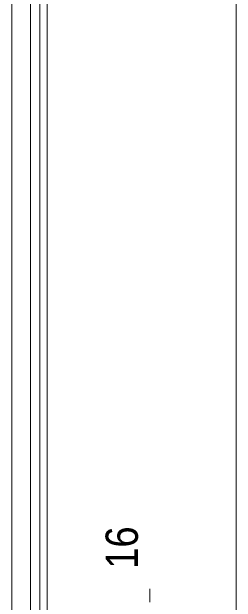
# Model space of a CAD drawing. Units: millimetres, scale not verified. Extents: x -4547 to 4547, y -2284 to 2284.
# Drawn here: x 698 to 889, y 69 to 571 of the extents above; entities that cross this region are included whole.
import ezdxf
from ezdxf.enums import TextEntityAlignment as Align

# ---------------------------------------------------------------- set-up
doc = ezdxf.new("R2010")
doc.units = ezdxf.units.MM
doc.header["$LTSCALE"] = 20
doc.linetypes.add('DOUBLE_CHAIN1', pattern=[8.8, 5, -1, 0.6, -0.6, 0.6, -1])
for name, color, linetype, lineweight in [('0-0_3一般', 7, 'Continuous', 9), ('0-1_2寸法-2', 7, 'Continuous', 9), ('0-4_2寸法-1', 7, 'Continuous', 9)]:
    doc.layers.add(name, color=color, linetype=linetype, lineweight=lineweight)
doc.styles.add('ＭＳ Ｐゴシック', font='')
doc.styles.get('ＭＳ Ｐゴシック').set_extended_font_data('MS PGothic')

# ---------------------------------------------------------------- blocks, each defined once
blk = doc.blocks.new('グループ-9')
at = {"layer": '0-0_3一般'}
for p, q in [((41254.5, -29920), (41254.5, 17080)), ((41374.5, 17080), (41374.5, -29920))]:
    blk.add_line(p, q, dxfattribs=at)
blk = doc.blocks.new('グループ-12')
at = {"layer": '0-0_3一般', "linetype": 'DOUBLE_CHAIN1'}
blk.add_line((41374.5, -29920), (41374.5, 17080), dxfattribs=at)
blk = doc.blocks.new('グループ-13')
at = {"layer": '0-0_3一般'}
for p, q in [((41094.5, 16720), (41094.5, -29580)), ((40774.5, 15660), (40774.5, -28580))]:
    blk.add_line(p, q, dxfattribs=at)
blk = doc.blocks.new('グループ-27')
at = {"layer": '0-0_3一般'}
for name in ['グループ-12', 'グループ-9', 'グループ-13']:
    blk.add_blockref(name, (0, 0), dxfattribs=at)
blk = doc.blocks.new('グループ-28')
at = {"layer": '0-0_3一般'}
blk.add_blockref('グループ-27', (0, 0), dxfattribs=at)

msp = doc.modelspace()

# ---------------------------------------------------------------- linework, layer by layer
at = {"layer": '0-1_2寸法-2'}
msp.add_line((815.6, 69.26), (815.6, 80.51), dxfattribs=at)
at = {"layer": '0-4_2寸法-1'}
msp.add_line((889.1, 824.74), (889.1, -1470.74), dxfattribs=at)

# ---------------------------------------------------------------- block references
at = {"layer": '0-0_3一般', "xscale": 0.05, "yscale": 0.05}
msp.add_blockref('グループ-28', (-1340.62, 0), dxfattribs=at)

# ---------------------------------------------------------------- texts
at = {"layer": '0-1_2寸法-2', "style": 'ＭＳ Ｐゴシック', "width": 0.9}
msp.add_text('16', height=27.57, rotation=90, dxfattribs=at).set_placement((813.74, 97.63), align=Align.BOTTOM_LEFT)

doc.saveas('drawing.dxf')
